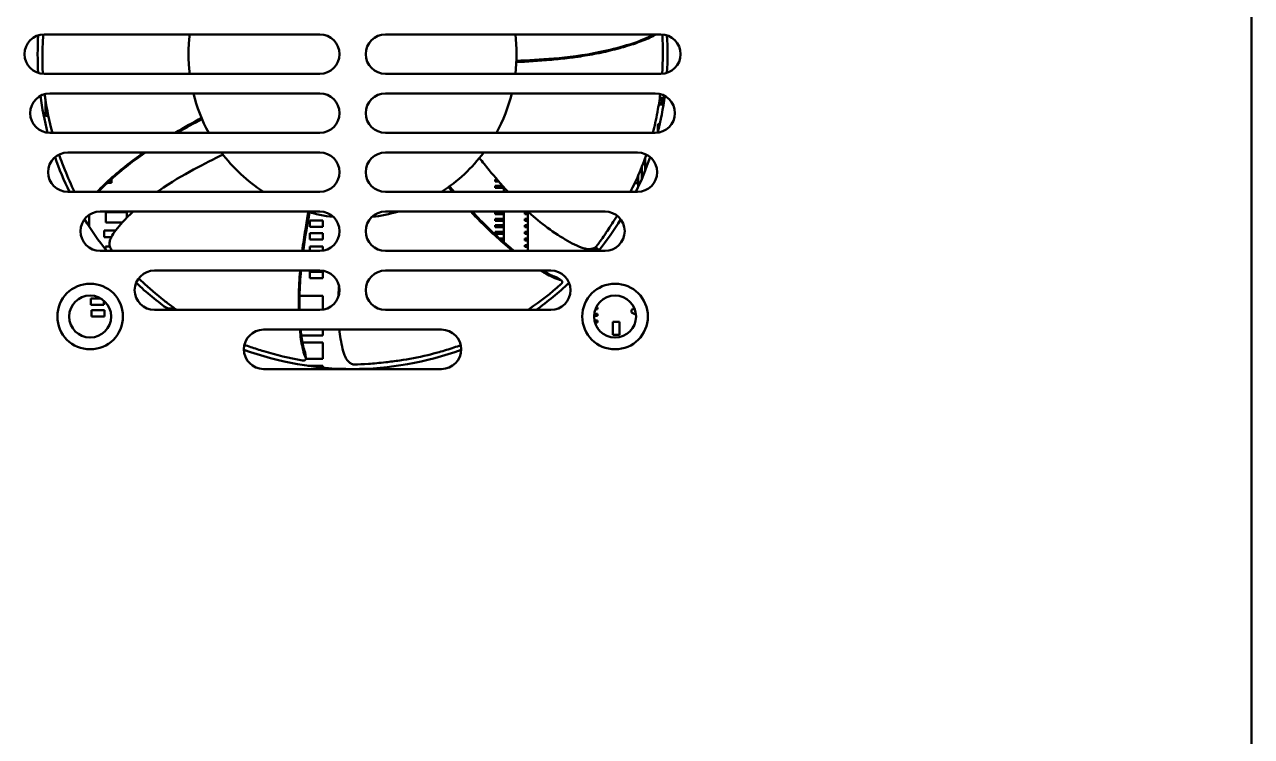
# Model space of a CAD drawing. Header units: millimetres. Extents: x 3412 to 5643, y 891 to 1933.
# Drawn here: x 3942.1 to 4035.6, y 1499.7 to 1553.9 of the extents above; entities that cross this region are included whole.
import ezdxf

# ---------------------------------------------------------------- set-up
doc = ezdxf.new("R2010")
doc.units = ezdxf.units.MM
doc.header["$LTSCALE"] = 1.8
doc.layers.add('외형선(ISO)', color=7, linetype='Continuous', lineweight=50)

msp = doc.modelspace()

# ---------------------------------------------------------------- linework, layer by layer
at = {"layer": '외형선(ISO)'}
for p, q in [((4035.582, 1408.77), (4035.582, 1590.57)), ((3943.582, 1553.17), (3964.582, 1553.17)), ((3969.582, 1553.17), (3990.582, 1553.17)), ((3979.591, 1551.159), (3979.569, 1551.109)), ((3964.582, 1550.17), (3943.582, 1550.17)), ((3990.582, 1550.17), (3969.582, 1550.17)), ((3944.017, 1548.67), (3964.582, 1548.67)), ((3969.582, 1548.67), (3990.147, 1548.67)), ((3943.669, 1548.258), (3943.669, 1548.161)), ((3943.669, 1548.161), (3943.669, 1547.361)), ((3990.772, 1547.828), (3990.411, 1547.828)), ((3990.426, 1547.922), (3990.482, 1547.978)), ((3990.467, 1548.193), (3990.482, 1548.178)), ((3990.482, 1548.178), (3990.482, 1547.978)), ((3990.682, 1548.178), (3990.482, 1548.178)), ((3990.482, 1547.978), (3990.682, 1547.978)), ((3990.486, 1548.328), (3990.832, 1548.328)), ((3990.682, 1548.178), (3990.832, 1548.328)), ((3990.682, 1547.978), (3990.682, 1548.178)), ((3990.682, 1547.978), (3990.78, 1547.879)), ((3990.832, 1548.328), (3990.832, 1548.215)), ((3943.669, 1547.361), (3943.669, 1546.961)), ((3943.669, 1546.961), (3943.9, 1546.961)), ((3955.59, 1546.703), (3955.588, 1546.757)), ((3964.582, 1545.67), (3944.017, 1545.67)), ((3990.147, 1545.67), (3969.582, 1545.67)), ((3990.332, 1545.828), (3990.332, 1546.328)), ((3990.332, 1546.328), (3990.48, 1546.328)), ((3990.332, 1546.328), (3990.452, 1546.208)), ((3990.332, 1545.828), (3990.369, 1545.865)), ((3990.36, 1545.828), (3990.332, 1545.828)), ((3945.373, 1544.17), (3964.582, 1544.17)), ((3969.582, 1544.17), (3988.79, 1544.17)), ((3989.382, 1543.781), (3989.382, 1542.798)), ((3989.132, 1542.194), (3989.132, 1543.113)), ((3948.391, 1541.855), (3948.712, 1541.855)), ((3948.712, 1541.855), (3948.712, 1542.149)), ((3977.955, 1542.12), (3978.055, 1542.12)), ((3977.955, 1541.97), (3977.955, 1542.12)), ((3978.055, 1541.97), (3977.955, 1541.97)), ((3978.088, 1542.12), (3978.055, 1542.12)), ((3978.218, 1541.97), (3978.055, 1541.97)), ((3988.632, 1541.828), (3988.587, 1541.85)), ((3988.632, 1541.946), (3988.632, 1541.828)), ((3988.832, 1541.828), (3988.632, 1541.828)), ((3988.805, 1542.328), (3988.832, 1542.328)), ((3988.832, 1542.389), (3988.832, 1541.524)), ((3964.582, 1541.17), (3945.373, 1541.17)), ((3988.79, 1541.17), (3969.582, 1541.17)), ((3974.482, 1541.571), (3974.429, 1541.557)), ((3977.955, 1541.62), (3978.055, 1541.62)), ((3977.955, 1541.47), (3977.955, 1541.62)), ((3978.055, 1541.47), (3977.955, 1541.47)), ((3978.422, 1541.62), (3978.055, 1541.62)), ((3978.422, 1541.47), (3978.055, 1541.47)), ((3978.462, 1541.62), (3978.422, 1541.62)), ((3978.422, 1541.47), (3978.462, 1541.47)), ((3978.527, 1541.62), (3978.462, 1541.62)), ((3978.462, 1541.47), (3978.565, 1541.47)), ((3978.565, 1541.578), (3978.565, 1541.47)), ((3978.565, 1541.47), (3978.604, 1541.47)), ((3978.604, 1541.17), (3978.604, 1541.533)), ((3947.012, 1539.345), (3946.914, 1539.345)), ((3947.012, 1539.095), (3947.012, 1539.345)), ((3947.012, 1538.595), (3947.012, 1539.095)), ((3947.846, 1539.67), (3964.582, 1539.67)), ((3948.688, 1539.635), (3948.288, 1539.635)), ((3948.288, 1539.635), (3948.288, 1538.835)), ((3949.488, 1539.635), (3948.688, 1539.635)), ((3949.888, 1539.635), (3949.488, 1539.635)), ((3949.888, 1539.213), (3949.888, 1539.635)), ((3963.8, 1539.588), (3963.756, 1539.62)), ((3969.582, 1539.67), (3986.317, 1539.67)), ((3977.955, 1539.62), (3978.055, 1539.62)), ((3977.955, 1539.47), (3977.955, 1539.62)), ((3978.055, 1539.47), (3977.955, 1539.47)), ((3977.955, 1539.12), (3978.055, 1539.12)), ((3977.955, 1538.97), (3977.955, 1539.12)), ((3978.422, 1539.62), (3978.055, 1539.62)), ((3978.422, 1539.47), (3978.055, 1539.47)), ((3978.422, 1539.12), (3978.055, 1539.12)), ((3978.462, 1539.62), (3978.422, 1539.62)), ((3978.422, 1539.47), (3978.462, 1539.47)), ((3978.462, 1539.12), (3978.422, 1539.12)), ((3978.565, 1539.62), (3978.462, 1539.62)), ((3978.462, 1539.47), (3978.565, 1539.47)), ((3978.565, 1539.12), (3978.462, 1539.12)), ((3978.604, 1539.62), (3978.565, 1539.62)), ((3978.565, 1539.62), (3978.565, 1539.47)), ((3978.565, 1539.47), (3978.604, 1539.47)), ((3978.604, 1539.12), (3978.565, 1539.12)), ((3978.565, 1539.12), (3978.565, 1538.97)), ((3978.604, 1537.327), (3978.604, 1539.67)), ((3980.206, 1539.47), (3980.206, 1539.62)), ((3980.443, 1539.62), (3980.206, 1539.62)), ((3980.206, 1539.47), (3980.443, 1539.47)), ((3980.206, 1538.97), (3980.206, 1539.12)), ((3980.443, 1539.12), (3980.206, 1539.12)), ((3980.443, 1539.669), (3980.443, 1536.67)), ((3947.012, 1538.509), (3947.012, 1538.595)), ((3948.408, 1538.22), (3948.158, 1538.22)), ((3948.158, 1538.22), (3948.158, 1537.72)), ((3948.288, 1538.835), (3948.688, 1538.835)), ((3948.908, 1538.22), (3948.408, 1538.22)), ((3948.688, 1538.835), (3949.488, 1538.835)), ((3949.018, 1538.22), (3948.908, 1538.22)), ((3949.488, 1538.835), (3949.528, 1538.835)), ((3964.064, 1538.993), (3963.814, 1538.993)), ((3963.814, 1538.993), (3963.814, 1538.493)), ((3963.814, 1538.493), (3964.064, 1538.493)), ((3964.564, 1538.993), (3964.064, 1538.993)), ((3964.064, 1538.493), (3964.564, 1538.493)), ((3964.814, 1538.993), (3964.564, 1538.993)), ((3964.564, 1538.493), (3964.814, 1538.493)), ((3964.814, 1538.493), (3964.814, 1538.993)), ((3978.055, 1538.97), (3977.955, 1538.97)), ((3977.955, 1538.62), (3978.055, 1538.62)), ((3977.955, 1538.47), (3977.955, 1538.62)), ((3978.055, 1538.47), (3977.955, 1538.47)), ((3977.955, 1538.12), (3978.055, 1538.12)), ((3977.955, 1537.97), (3977.955, 1538.12)), ((3978.422, 1538.97), (3978.055, 1538.97)), ((3978.422, 1538.62), (3978.055, 1538.62)), ((3978.422, 1538.47), (3978.055, 1538.47)), ((3978.422, 1538.12), (3978.055, 1538.12)), ((3978.422, 1538.97), (3978.462, 1538.97)), ((3978.462, 1538.62), (3978.422, 1538.62)), ((3978.422, 1538.47), (3978.462, 1538.47)), ((3978.462, 1538.12), (3978.422, 1538.12)), ((3978.462, 1538.97), (3978.565, 1538.97)), ((3978.565, 1538.62), (3978.462, 1538.62)), ((3978.462, 1538.47), (3978.565, 1538.47)), ((3978.565, 1538.12), (3978.462, 1538.12)), ((3978.565, 1538.97), (3978.604, 1538.97)), ((3978.604, 1538.62), (3978.565, 1538.62)), ((3978.565, 1538.62), (3978.565, 1538.47)), ((3978.565, 1538.47), (3978.604, 1538.47)), ((3978.604, 1538.12), (3978.565, 1538.12)), ((3978.565, 1538.12), (3978.565, 1537.97)), ((3980.206, 1538.97), (3980.443, 1538.97)), ((3980.206, 1538.47), (3980.206, 1538.62)), ((3980.443, 1538.62), (3980.206, 1538.62)), ((3980.206, 1538.47), (3980.443, 1538.47)), ((3980.206, 1537.97), (3980.206, 1538.12)), ((3980.443, 1538.12), (3980.206, 1538.12)), ((3948.158, 1537.72), (3948.408, 1537.72)), ((3948.408, 1537.72), (3948.699, 1537.72)), ((3964.064, 1538.028), (3963.814, 1538.028)), ((3963.814, 1538.028), (3963.814, 1537.528)), ((3963.814, 1537.528), (3964.064, 1537.528)), ((3964.564, 1538.028), (3964.064, 1538.028)), ((3964.064, 1537.528), (3964.564, 1537.528)), ((3964.814, 1538.028), (3964.564, 1538.028)), ((3964.564, 1537.528), (3964.814, 1537.528)), ((3964.814, 1537.528), (3964.814, 1538.028)), ((3978.055, 1537.97), (3977.955, 1537.97)), ((3978.422, 1537.97), (3978.055, 1537.97)), ((3978.175, 1537.62), (3978.174, 1537.62)), ((3978.422, 1537.62), (3978.271, 1537.62)), ((3978.344, 1537.47), (3978.344, 1537.47)), ((3978.422, 1537.97), (3978.462, 1537.97)), ((3978.462, 1537.62), (3978.422, 1537.62)), ((3978.44, 1537.47), (3978.462, 1537.47)), ((3978.462, 1537.97), (3978.565, 1537.97)), ((3978.565, 1537.62), (3978.462, 1537.62)), ((3978.462, 1537.47), (3978.565, 1537.47)), ((3978.565, 1537.97), (3978.604, 1537.97)), ((3978.604, 1537.62), (3978.565, 1537.62)), ((3978.565, 1537.62), (3978.565, 1537.47)), ((3978.565, 1537.47), (3978.604, 1537.47)), ((3980.206, 1537.97), (3980.443, 1537.97)), ((3980.206, 1537.47), (3980.206, 1537.62)), ((3980.443, 1537.62), (3980.206, 1537.62)), ((3980.206, 1537.47), (3980.443, 1537.47)), ((3964.582, 1536.67), (3947.846, 1536.67)), ((3948.494, 1537.012), (3948.244, 1537.012)), ((3948.244, 1537.012), (3948.244, 1536.8)), ((3948.578, 1537.012), (3948.494, 1537.012)), ((3964.064, 1537.012), (3963.814, 1537.012)), ((3963.814, 1537.012), (3963.814, 1536.67)), ((3964.564, 1537.012), (3964.064, 1537.012)), ((3964.814, 1537.012), (3964.564, 1537.012)), ((3964.814, 1536.688), (3964.814, 1537.012)), ((3986.317, 1536.67), (3969.582, 1536.67)), ((3980.206, 1536.97), (3980.206, 1537.12)), ((3980.443, 1537.12), (3980.206, 1537.12)), ((3980.206, 1536.97), (3980.443, 1536.97)), ((3984.804, 1536.844), (3984.804, 1536.67)), ((3985.054, 1536.807), (3985.054, 1536.67)), ((3985.054, 1536.72), (3985.132, 1536.72)), ((3985.132, 1536.72), (3985.132, 1536.806)), ((3985.132, 1536.72), (3985.319, 1536.72)), ((3985.319, 1536.72), (3985.359, 1536.72)), ((3985.359, 1536.72), (3985.654, 1536.72)), ((3985.441, 1536.87), (3985.654, 1536.87)), ((3985.654, 1536.87), (3985.754, 1536.87)), ((3985.754, 1536.72), (3985.654, 1536.72)), ((3985.754, 1536.87), (3985.754, 1536.72)), ((3951.974, 1535.17), (3964.582, 1535.17)), ((3964.064, 1535.082), (3963.814, 1535.082)), ((3963.814, 1535.082), (3963.814, 1534.582)), ((3963.814, 1534.582), (3964.064, 1534.582)), ((3964.564, 1535.082), (3964.064, 1535.082)), ((3964.064, 1534.582), (3964.564, 1534.582)), ((3964.814, 1535.082), (3964.564, 1535.082)), ((3964.564, 1534.582), (3964.814, 1534.582)), ((3964.814, 1534.582), (3964.814, 1535.082)), ((3969.582, 1535.17), (3982.19, 1535.17)), ((3947.376, 1533.05), (3947.126, 1533.05)), ((3947.126, 1533.05), (3947.126, 1532.55)), ((3947.126, 1532.55), (3947.376, 1532.55)), ((3947.876, 1533.05), (3947.376, 1533.05)), ((3947.376, 1532.55), (3947.876, 1532.55)), ((3947.892, 1533.05), (3947.876, 1533.05)), ((3947.876, 1532.55), (3948.126, 1532.55)), ((3948.126, 1532.55), (3948.126, 1532.882)), ((3962.976, 1533.247), (3962.976, 1533.247)), ((3963.156, 1533.247), (3963.039, 1533.247)), ((3964.456, 1533.247), (3963.156, 1533.247)), ((3964.806, 1533.247), (3964.456, 1533.247)), ((3964.806, 1532.187), (3964.806, 1533.247)), ((3947.427, 1532.161), (3947.177, 1532.161)), ((3947.177, 1532.161), (3947.177, 1531.661)), ((3947.177, 1531.661), (3947.427, 1531.661)), ((3947.927, 1532.161), (3947.427, 1532.161)), ((3947.427, 1531.661), (3947.927, 1531.661)), ((3948.177, 1532.161), (3947.927, 1532.161)), ((3947.927, 1531.661), (3948.177, 1531.661)), ((3948.177, 1531.661), (3948.177, 1532.161)), ((3964.582, 1532.17), (3951.974, 1532.17)), ((3982.19, 1532.17), (3969.582, 1532.17)), ((3980.443, 1532.171), (3980.443, 1532.17)), ((3985.483, 1531.72), (3985.654, 1531.72)), ((3985.494, 1531.87), (3985.654, 1531.87)), ((3985.579, 1532.22), (3985.654, 1532.22)), ((3985.643, 1532.37), (3985.654, 1532.37)), ((3985.654, 1532.37), (3985.754, 1532.37)), ((3985.754, 1532.22), (3985.654, 1532.22)), ((3985.654, 1531.87), (3985.754, 1531.87)), ((3985.754, 1531.72), (3985.654, 1531.72)), ((3985.754, 1532.37), (3985.754, 1532.22)), ((3985.754, 1531.87), (3985.754, 1531.72)), ((3988.557, 1532.29), (3988.332, 1532.178)), ((3988.332, 1531.978), (3988.332, 1532.178)), ((3988.632, 1531.828), (3988.332, 1531.978)), ((3988.632, 1532.065), (3988.632, 1531.828)), ((3988.674, 1531.828), (3988.632, 1531.828)), ((3960.299, 1530.67), (3973.864, 1530.67)), ((3964.806, 1530.219), (3964.806, 1530.67)), ((3985.51, 1531.37), (3985.654, 1531.37)), ((3985.546, 1531.22), (3985.654, 1531.22)), ((3985.654, 1531.37), (3985.754, 1531.37)), ((3985.754, 1531.22), (3985.654, 1531.22)), ((3985.696, 1530.87), (3985.754, 1530.87)), ((3985.754, 1531.37), (3985.754, 1531.22)), ((3985.754, 1530.87), (3985.754, 1530.777)), ((3987.424, 1531.268), (3986.924, 1531.268)), ((3986.924, 1531.268), (3986.924, 1531.018)), ((3986.924, 1531.018), (3986.924, 1530.518)), ((3987.424, 1531.018), (3987.424, 1531.268)), ((3987.424, 1530.518), (3987.424, 1531.018)), ((3963.111, 1530.219), (3963.111, 1530.219)), ((3963.177, 1530.219), (3964.456, 1530.219)), ((3963.188, 1529.691), (3963.187, 1529.691)), ((3964.456, 1529.691), (3963.259, 1529.691)), ((3964.456, 1530.219), (3964.806, 1530.219)), ((3964.806, 1529.691), (3964.456, 1529.691)), ((3964.806, 1528.441), (3964.806, 1529.691)), ((3986.924, 1530.518), (3986.924, 1530.268)), ((3986.924, 1530.268), (3987.424, 1530.268)), ((3987.424, 1530.268), (3987.424, 1530.518)), ((3963.514, 1528.441), (3964.456, 1528.441)), ((3964.456, 1527.913), (3963.675, 1527.913)), ((3964.456, 1528.441), (3964.806, 1528.441)), ((3964.806, 1527.913), (3964.456, 1527.913)), ((3964.806, 1527.778), (3964.806, 1527.913)), ((3973.864, 1527.67), (3960.299, 1527.67))]:
    msp.add_line(p, q, dxfattribs=at)
for centre, radius in [((3947.082, 1531.67), 2.5), ((3987.082, 1531.67), 2.5), ((3947.082, 1531.67), 1.6), ((3987.082, 1531.67), 1.6)]:
    msp.add_circle(centre, radius, dxfattribs=at)
for centre, radius, start, end in [((3943.582, 1551.67), 1.5, 90, 270), ((3967.082, 1551.67), 24, 176.58758, 183.41242), ((3967.082, 1551.67), 12.5, 173.1079, 186.8921), ((3964.582, 1551.67), 1.5, 270, 90), ((3969.582, 1551.67), 1.5, 90, 270), ((3967.082, 1551.67), 12.5, 353.1079, 6.8921), ((3990.582, 1551.67), 1.5, 270, 90), ((3967.082, 1551.67), 24, 356.58758, 3.41242), ((3944.017, 1547.17), 1.5, 90, 270), ((3967.082, 1551.67), 24, 187.6273, 194.45213), ((3967.082, 1551.67), 12.5, 193.88654, 208.6854), ((3964.582, 1547.17), 1.5, 270, 90), ((3969.582, 1547.17), 1.5, 90, 270), ((3967.082, 1551.67), 12.5, 331.3146, 346.11346), ((3990.147, 1547.17), 1.5, 270, 90), ((3967.082, 1551.67), 24, 345.54787, 352.3727), ((3945.373, 1542.67), 1.5, 90, 270), ((3967.082, 1551.67), 24, 199.10589, 205.94448), ((3967.082, 1551.67), 12.5, 216.8699, 237.14012), ((3964.582, 1542.67), 1.5, 270, 90), ((3969.582, 1542.67), 1.5, 90, 270), ((3967.082, 1551.67), 12.5, 302.85988, 323.1301), ((3967.082, 1551.67), 24, 334.05552, 340.8941), ((3988.79, 1542.67), 1.5, 270, 90), ((3947.846, 1538.17), 1.5, 90, 270), ((3967.082, 1551.67), 24, 211.64997, 218.68219), ((3967.082, 1551.67), 12.5, 253.73979, 263.26708), ((3964.582, 1538.17), 1.5, 270, 90), ((3969.582, 1538.17), 1.5, 90, 270), ((3967.082, 1551.67), 12.5, 276.73292, 286.26021), ((3967.082, 1551.67), 24, 321.31781, 328.35003), ((3986.317, 1538.17), 1.5, 270, 90), ((3951.974, 1533.67), 1.5, 90, 270), ((3964.582, 1533.67), 1.5, 270, 90), ((3969.582, 1533.67), 1.5, 90, 270), ((3982.19, 1533.67), 1.5, 270, 90), ((3967.082, 1551.67), 24, 226.57983, 234.34091), ((3967.082, 1551.67), 24, 305.65909, 313.42017), ((3953.283, 1533.269), 1, 233.13299, 283.4037), ((3960.299, 1529.17), 1.5, 90, 270), ((3973.864, 1529.17), 1.5, 270, 90), ((3967.082, 1551.67), 24, 249.81284, 290.18716)]:
    msp.add_arc(centre, radius, start, end, dxfattribs=at)
for points, knots in [([(3943.51, 1553.168), (3943.466, 1552.543), (3943.44, 1551.875), (3943.446, 1551.183), (3943.448, 1550.893), (3943.456, 1550.598), (3943.47, 1550.3), (3943.472, 1550.258), (3943.474, 1550.216), (3943.476, 1550.174)], [0.1997087, 0.1997087, 0.1997087, 0.1997087, 0.2692794, 0.2692794, 0.2692794, 0.2984716, 0.2984716, 0.2984716, 0.302598, 0.302598, 0.302598, 0.302598]), ([(3979.567, 1551.06), (3980.374, 1551.096), (3981.254, 1551.149), (3982.228, 1551.237), (3982.293, 1551.243), (3982.358, 1551.249), (3982.424, 1551.255), (3982.856, 1551.296), (3983.306, 1551.344), (3983.782, 1551.405), (3983.886, 1551.418), (3983.991, 1551.432), (3984.097, 1551.447), (3984.551, 1551.509), (3985.028, 1551.585), (3985.527, 1551.681), (3985.68, 1551.71), (3985.835, 1551.742), (3985.991, 1551.774), (3986.466, 1551.874), (3986.956, 1551.991), (3987.435, 1552.122), (3987.63, 1552.175), (3987.824, 1552.231), (3988.013, 1552.288), (3988.44, 1552.417), (3988.848, 1552.555), (3989.207, 1552.696), (3989.395, 1552.77), (3989.57, 1552.845), (3989.728, 1552.921), (3989.905, 1553.004), (3990.061, 1553.087), (3990.196, 1553.17)], [0.0021605, 0.0021605, 0.0021605, 0.0021605, 0.2694804, 0.2694804, 0.2694804, 0.2872575, 0.2872575, 0.2872575, 0.4042977, 0.4042977, 0.4042977, 0.429806, 0.429806, 0.429806, 0.5389515, 0.5389515, 0.5389515, 0.5723545, 0.5723545, 0.5723545, 0.6736146, 0.6736146, 0.6736146, 0.714903, 0.714903, 0.714903, 0.8083131, 0.8083131, 0.8083131, 0.8574515, 0.8574515, 0.8574515, 0.912142, 0.912142, 0.912142, 0.912142]), ([(3979.591, 1551.159), (3980.446, 1551.188), (3982.317, 1551.293), (3985.802, 1551.686), (3989.004, 1552.6), (3989.896, 1553.099), (3990.001, 1553.17)], [0, 0, 0, 0, 0.2857143, 0.5714286, 0.8571429, 0.9052826, 0.9052826, 0.9052826, 0.9052826]), ([(3943.62, 1548.617), (3943.632, 1548.516), (3943.646, 1548.416), (3943.661, 1548.316), (3943.786, 1547.445), (3943.968, 1546.561), (3944.208, 1545.67)], [0.35258621, 0.35258621, 0.35258621, 0.35258621, 0.36209694, 0.36209694, 0.36209694, 0.4445599, 0.4445599, 0.4445599, 0.4445599]), ([(3989.963, 1545.67), (3990.095, 1546.179), (3990.212, 1546.699), (3990.311, 1547.23), (3990.315, 1547.25), (3990.319, 1547.271), (3990.323, 1547.291), (3990.403, 1547.728), (3990.472, 1548.171), (3990.528, 1548.621)], [0.39874139, 0.39874139, 0.39874139, 0.39874139, 0.44694681, 0.44694681, 0.44694681, 0.44879895, 0.44879895, 0.44879895, 0.48839956, 0.48839956, 0.48839956, 0.48839956]), ([(3944.715, 1544.018), (3944.793, 1543.793), (3944.874, 1543.569), (3944.959, 1543.344), (3945.023, 1543.175), (3945.089, 1543.005), (3945.157, 1542.836), (3945.381, 1542.279), (3945.627, 1541.723), (3945.895, 1541.17)], [0.49541168, 0.49541168, 0.49541168, 0.49541168, 0.51611879, 0.51611879, 0.51611879, 0.53173958, 0.53173958, 0.53173958, 0.58319542, 0.58319542, 0.58319542, 0.58319542]), ([(3951.183, 1544.17), (3950.83, 1543.925), (3949.606, 1543.036), (3948.276, 1541.878), (3947.614, 1541.17)], [0.4738672, 0.4738672, 0.4738672, 0.4738672, 0.5723545, 0.8058148, 0.8058148, 0.8058148, 0.8058148]), ([(3951.298, 1544.17), (3950.924, 1543.915), (3949.689, 1543.027), (3948.342, 1541.857), (3947.708, 1541.17)], [0.4656567, 0.4656567, 0.4656567, 0.4656567, 0.5714286, 0.8052279, 0.8052279, 0.8052279, 0.8052279]), ([(3957.206, 1544.007), (3956.515, 1543.682), (3955.017, 1542.927), (3953.24, 1541.91), (3952.244, 1541.197), (3952.207, 1541.17)], [0.0041294, 0.0041294, 0.0041294, 0.0041294, 0.2593738, 0.5187477, 0.5290038, 0.5290038, 0.5290038, 0.5290038]), ([(3976.75, 1543.747), (3976.982, 1543.451), (3977.639, 1542.639), (3978.395, 1541.752), (3978.935, 1541.17)], [0.0041294, 0.0041294, 0.0041294, 0.0041294, 0.1296869, 0.3381862, 0.3381862, 0.3381862, 0.3381862]), ([(3988.256, 1541.17), (3988.37, 1541.392), (3988.481, 1541.62), (3988.59, 1541.853), (3988.624, 1541.925), (3988.658, 1541.998), (3988.691, 1542.071), (3988.937, 1542.612), (3989.166, 1543.178), (3989.376, 1543.764), (3989.405, 1543.846), (3989.434, 1543.928), (3989.462, 1544.011)], [0.2434371, 0.2434371, 0.2434371, 0.2434371, 0.2692794, 0.2692794, 0.2692794, 0.277298, 0.277298, 0.277298, 0.3365992, 0.3365992, 0.3365992, 0.3448954, 0.3448954, 0.3448954, 0.3448954]), ([(3950.361, 1539.67), (3950.299, 1539.613), (3950.014, 1539.345), (3949.322, 1538.643), (3948.868, 1538.052), (3948.688, 1537.699)], [0.6957463, 0.6957463, 0.6957463, 0.6957463, 0.713278, 0.7781215, 0.9078075, 0.9078075, 0.9078075, 0.9078075]), ([(3963.709, 1539.634), (3963.632, 1539.21), (3963.475, 1538.274), (3963.318, 1537.245), (3963.244, 1536.67)], [0.0021605, 0.0021605, 0.0021605, 0.0021605, 0.144709, 0.2996199, 0.2996199, 0.2996199, 0.2996199]), ([(3963.8, 1539.588), (3963.638, 1538.748), (3963.475, 1537.791), (3963.327, 1536.707), (3963.322, 1536.67)], [0, 0, 0, 0, 0.2857143, 0.2958563, 0.2958563, 0.2958563, 0.2958563]), ([(3976.081, 1539.67), (3976.116, 1539.633), (3976.151, 1539.596), (3976.187, 1539.558), (3976.231, 1539.512), (3976.276, 1539.465), (3976.321, 1539.418), (3976.624, 1539.105), (3976.943, 1538.782), (3977.287, 1538.448), (3977.684, 1538.063), (3978.114, 1537.664), (3978.591, 1537.256), (3978.708, 1537.155), (3978.828, 1537.055), (3978.95, 1536.954), (3979.065, 1536.859), (3979.181, 1536.765), (3979.3, 1536.67)], [0.2556617, 0.2556617, 0.2556617, 0.2556617, 0.2697667, 0.2697667, 0.2697667, 0.2872575, 0.2872575, 0.2872575, 0.4042563, 0.4042563, 0.4042563, 0.5391983, 0.5391983, 0.5391983, 0.5723545, 0.5723545, 0.5723545, 0.6033882, 0.6033882, 0.6033882, 0.6033882]), ([(3976.188, 1539.67), (3976.254, 1539.6), (3977.036, 1538.774), (3978.049, 1537.761), (3979.256, 1536.784), (3979.399, 1536.67)], [0.2592168, 0.2592168, 0.2592168, 0.2592168, 0.2857143, 0.5714286, 0.6092121, 0.6092121, 0.6092121, 0.6092121]), ([(3980.441, 1539.67), (3980.469, 1539.645), (3980.928, 1539.231), (3981.923, 1538.413), (3983.501, 1537.361), (3984.411, 1536.944), (3984.795, 1536.847)], [0.5105003, 0.5105003, 0.5105003, 0.5105003, 0.5187477, 0.6484346, 0.7781215, 0.9078081, 0.9078081, 0.9078081, 0.9078081]), ([(3985.68, 1537.042), (3985.845, 1537.262), (3986.054, 1537.553), (3986.294, 1537.904), (3986.359, 1537.998), (3986.426, 1538.097), (3986.495, 1538.2), (3986.724, 1538.543), (3986.976, 1538.93), (3987.236, 1539.355)], [0.0235297, 0.0235297, 0.0235297, 0.0235297, 0.0897598, 0.0897598, 0.0897598, 0.1076173, 0.1076173, 0.1076173, 0.167016, 0.167016, 0.167016, 0.167016]), ([(3948.682, 1536.793), (3948.669, 1536.808), (3948.656, 1536.826), (3948.644, 1536.846), (3948.63, 1536.871), (3948.616, 1536.9), (3948.603, 1536.933), (3948.583, 1536.985), (3948.568, 1537.046), (3948.56, 1537.114), (3948.551, 1537.196), (3948.555, 1537.285), (3948.573, 1537.376), (3948.583, 1537.427), (3948.597, 1537.477), (3948.614, 1537.527), (3948.635, 1537.585), (3948.66, 1537.643), (3948.688, 1537.699)], [-0.1144011, -0.1144011, -0.1144011, -0.1144011, -0.1023864, -0.1023864, -0.1023864, -0.0876629, -0.0876629, -0.0876629, -0.0637877, -0.0637877, -0.0637877, -0.0348065, -0.0348065, -0.0348065, -0.0188604, -0.0188604, -0.0188604, 0, 0, 0, 0]), ([(3985.68, 1537.042), (3985.668, 1537.026), (3985.654, 1537.01), (3985.636, 1536.993), (3985.615, 1536.974), (3985.59, 1536.954), (3985.561, 1536.934), (3985.515, 1536.903), (3985.459, 1536.874), (3985.394, 1536.852), (3985.316, 1536.825), (3985.229, 1536.809), (3985.135, 1536.806), (3985.084, 1536.805), (3985.032, 1536.807), (3984.98, 1536.813), (3984.918, 1536.82), (3984.856, 1536.831), (3984.795, 1536.847)], [-0.1144011, -0.1144011, -0.1144011, -0.1144011, -0.1023864, -0.1023864, -0.1023864, -0.0876629, -0.0876629, -0.0876629, -0.0637877, -0.0637877, -0.0637877, -0.0348065, -0.0348065, -0.0348065, -0.0188527, -0.0188527, -0.0188527, 0, 0, 0, 0]), ([(3950.781, 1534.579), (3950.875, 1534.49), (3950.971, 1534.399), (3951.07, 1534.307), (3951.57, 1533.843), (3952.124, 1533.359), (3952.725, 1532.887), (3952.954, 1532.708), (3953.189, 1532.53), (3953.431, 1532.356), (3953.517, 1532.293), (3953.604, 1532.231), (3953.692, 1532.17)], [0.1772795, 0.1772795, 0.1772795, 0.1772795, 0.1924197, 0.1924197, 0.1924197, 0.2692794, 0.2692794, 0.2692794, 0.2984715, 0.2984715, 0.2984715, 0.3088902, 0.3088902, 0.3088902, 0.3088902]), ([(3963.082, 1535.17), (3963.08, 1535.157), (3963.028, 1534.547), (3962.968, 1533.574), (3962.971, 1532.521), (3962.979, 1532.17)], [0.4266867, 0.4266867, 0.4266867, 0.4266867, 0.429806, 0.5723545, 0.6435137, 0.6435137, 0.6435137, 0.6435137]), ([(3963.147, 1535.17), (3963.091, 1534.566), (3963.03, 1533.602), (3963.033, 1532.527), (3963.041, 1532.17)], [0.4245132, 0.4245132, 0.4245132, 0.4245132, 0.5714286, 0.6446798, 0.6446798, 0.6446798, 0.6446798]), ([(3981.412, 1535.17), (3981.503, 1535.115), (3981.592, 1535.062), (3981.679, 1535.012), (3981.854, 1534.911), (3982.021, 1534.821), (3982.179, 1534.744), (3982.408, 1534.632), (3982.614, 1534.547), (3982.797, 1534.49), (3982.835, 1534.478), (3982.871, 1534.468), (3982.906, 1534.459)], [0.7839513, 0.7839513, 0.7839513, 0.7839513, 0.8083244, 0.8083244, 0.8083244, 0.8574515, 0.8574515, 0.8574515, 0.9287258, 0.9287258, 0.9287258, 0.9432922, 0.9432922, 0.9432922, 0.9432922]), ([(3981.54, 1535.17), (3981.753, 1535.045), (3982.13, 1534.842), (3982.448, 1534.715), (3982.577, 1534.676)], [0.796705, 0.796705, 0.796705, 0.796705, 0.8571429, 0.9095744, 0.9095744, 0.9095744, 0.9095744]), ([(3982.662, 1534.638), (3982.659, 1534.639), (3982.656, 1534.641), (3982.63, 1534.656), (3982.604, 1534.667), (3982.577, 1534.676)], [0.03858681, 0.03858681, 0.03858681, 0.03858681, 0.039422033, 0.039422033, 0.046002594, 0.046002594, 0.046002594, 0.046002594]), ([(3982.906, 1534.459), (3982.927, 1534.453), (3982.946, 1534.446), (3982.963, 1534.437), (3982.978, 1534.429), (3982.991, 1534.421), (3983.003, 1534.411), (3983.014, 1534.402), (3983.024, 1534.393), (3983.032, 1534.382), (3983.039, 1534.374), (3983.044, 1534.366), (3983.048, 1534.357), (3983.053, 1534.346), (3983.057, 1534.335), (3983.058, 1534.323), (3983.059, 1534.315), (3983.059, 1534.308), (3983.059, 1534.3), (3983.058, 1534.282), (3983.054, 1534.264), (3983.047, 1534.246), (3983.046, 1534.243), (3983.045, 1534.24), (3983.044, 1534.238), (3983.038, 1534.225), (3983.03, 1534.212), (3983.022, 1534.199), (3983.019, 1534.195), (3983.016, 1534.191), (3983.013, 1534.187), (3983.004, 1534.175), (3982.995, 1534.164), (3982.984, 1534.153), (3982.975, 1534.143), (3982.965, 1534.133), (3982.954, 1534.124)], [-0.05272564, -0.05272564, -0.05272564, -0.05272564, -0.04610794, -0.04610794, -0.04610794, -0.04053624, -0.04053624, -0.04053624, -0.03539325, -0.03539325, -0.03539325, -0.03154828, -0.03154828, -0.03154828, -0.026611, -0.026611, -0.026611, -0.02358994, -0.02358994, -0.02358994, -0.01655135, -0.01655135, -0.01655135, -0.01551398, -0.01551398, -0.01551398, -0.01049376, -0.01049376, -0.01049376, -0.00888734, -0.00888734, -0.00888734, -0.00421652, -0.00421652, -0.00421652, 0, 0, 0, 0]), ([(3966.047, 1533.992), (3966.038, 1533.874), (3966.021, 1533.612), (3966.009, 1533.342), (3966.004, 1533.193)], [0.49179375, 0.49179375, 0.49179375, 0.49179375, 0.51874767, 0.55073728, 0.55073728, 0.55073728, 0.55073728]), ([(3980.442, 1532.17), (3980.485, 1532.2), (3980.529, 1532.23), (3980.573, 1532.26), (3981.386, 1532.825), (3982.183, 1533.447), (3982.954, 1534.124)], [0.52718515, 0.52718515, 0.52718515, 0.52718515, 0.53173958, 0.53173958, 0.53173958, 0.61656322, 0.61656322, 0.61656322, 0.61656322]), ([(3963.063, 1530.67), (3963.11, 1530.164), (3963.218, 1529.395), (3963.39, 1528.806), (3963.476, 1528.6), (3963.491, 1528.567)], [0.7473304, 0.7473304, 0.7473304, 0.7473304, 0.8574515, 0.9287258, 0.9431358, 0.9431358, 0.9431358, 0.9431358]), ([(3963.126, 1530.67), (3963.172, 1530.194), (3963.267, 1529.548), (3963.406, 1529.085), (3963.456, 1528.96)], [0.7504525, 0.7504525, 0.7504525, 0.7504525, 0.8571429, 0.9095744, 0.9095744, 0.9095744, 0.9095744]), ([(3966.077, 1530.67), (3966.102, 1530.433), (3966.207, 1529.611), (3966.373, 1528.94), (3966.536, 1528.579)], [0.7272111, 0.7272111, 0.7272111, 0.7272111, 0.7781215, 0.9078074, 0.9078074, 0.9078074, 0.9078074]), ([(3958.839, 1529.513), (3959.154, 1529.397), (3959.474, 1529.287), (3959.798, 1529.183), (3959.97, 1529.127), (3960.144, 1529.073), (3960.318, 1529.021), (3961.267, 1528.736), (3962.25, 1528.501), (3963.26, 1528.321)], [0.4867491, 0.4867491, 0.4867491, 0.4867491, 0.5161188, 0.5161188, 0.5161188, 0.5317396, 0.5317396, 0.5317396, 0.6165632, 0.6165632, 0.6165632, 0.6165632]), ([(3963.48, 1528.869), (3963.479, 1528.873), (3963.479, 1528.876), (3963.474, 1528.906), (3963.467, 1528.933), (3963.456, 1528.96)], [0.038590142, 0.038590142, 0.038590142, 0.038590142, 0.039425037, 0.039425037, 0.046009901, 0.046009901, 0.046009901, 0.046009901]), ([(3967.241, 1528.008), (3967.516, 1528.017), (3967.875, 1528.033), (3968.3, 1528.063), (3968.686, 1528.091), (3969.126, 1528.13), (3969.606, 1528.185), (3969.944, 1528.223), (3970.301, 1528.27), (3970.673, 1528.326), (3971.348, 1528.427), (3972.072, 1528.559), (3972.816, 1528.735), (3973.098, 1528.802), (3973.384, 1528.875), (3973.671, 1528.955), (3974.046, 1529.06), (3974.424, 1529.177), (3974.803, 1529.306), (3974.978, 1529.366), (3975.153, 1529.429), (3975.329, 1529.494)], [0.0235297, 0.0235297, 0.0235297, 0.0235297, 0.0897598, 0.0897598, 0.0897598, 0.1500073, 0.1500073, 0.1500073, 0.1924199, 0.1924199, 0.1924199, 0.2692794, 0.2692794, 0.2692794, 0.2984716, 0.2984716, 0.2984716, 0.3365992, 0.3365992, 0.3365992, 0.3542344, 0.3542344, 0.3542344, 0.3542344]), ([(3963.491, 1528.567), (3963.5, 1528.547), (3963.506, 1528.528), (3963.51, 1528.509), (3963.514, 1528.493), (3963.515, 1528.477), (3963.515, 1528.461), (3963.515, 1528.447), (3963.514, 1528.433), (3963.511, 1528.42), (3963.508, 1528.411), (3963.505, 1528.402), (3963.501, 1528.393), (3963.496, 1528.382), (3963.489, 1528.372), (3963.48, 1528.363), (3963.479, 1528.361), (3963.477, 1528.36), (3963.475, 1528.358), (3963.471, 1528.355), (3963.467, 1528.352), (3963.463, 1528.348), (3963.449, 1528.338), (3963.432, 1528.329), (3963.413, 1528.324), (3963.41, 1528.323), (3963.407, 1528.322), (3963.405, 1528.322), (3963.391, 1528.318), (3963.376, 1528.316), (3963.361, 1528.315), (3963.356, 1528.314), (3963.351, 1528.314), (3963.346, 1528.314), (3963.332, 1528.313), (3963.317, 1528.314), (3963.301, 1528.315), (3963.288, 1528.316), (3963.274, 1528.318), (3963.26, 1528.321)], [-0.05272564, -0.05272564, -0.05272564, -0.05272564, -0.04610794, -0.04610794, -0.04610794, -0.04052275, -0.04052275, -0.04052275, -0.03539285, -0.03539285, -0.03539285, -0.03154828, -0.03154828, -0.03154828, -0.02661802, -0.02661802, -0.02661802, -0.02560076, -0.02560076, -0.02560076, -0.02358994, -0.02358994, -0.02358994, -0.016522, -0.016522, -0.016522, -0.01551398, -0.01551398, -0.01551398, -0.01049461, -0.01049461, -0.01049461, -0.00888734, -0.00888734, -0.00888734, -0.00421974, -0.00421974, -0.00421974, 0, 0, 0, 0]), ([(3967.241, 1528.008), (3967.221, 1528.008), (3967.199, 1528.009), (3967.176, 1528.013), (3967.147, 1528.017), (3967.116, 1528.024), (3967.083, 1528.034), (3967.029, 1528.052), (3966.972, 1528.077), (3966.914, 1528.114), (3966.844, 1528.158), (3966.777, 1528.216), (3966.717, 1528.288), (3966.684, 1528.327), (3966.653, 1528.369), (3966.625, 1528.413), (3966.592, 1528.466), (3966.562, 1528.522), (3966.536, 1528.579)], [-0.1144011, -0.1144011, -0.1144011, -0.1144011, -0.1023864, -0.1023864, -0.1023864, -0.0876629, -0.0876629, -0.0876629, -0.0637877, -0.0637877, -0.0637877, -0.0348065, -0.0348065, -0.0348065, -0.0188596, -0.0188596, -0.0188596, 0, 0, 0, 0])]:
    msp.add_open_spline(points, degree=3, knots=knots, dxfattribs=at)
for points in [[(3990.675, 1550.173), (3990.736, 1551.143), (3990.744, 1552.135), (3990.696, 1553.14)], [(3990.694, 1553.166), (3990.695, 1553.157), (3990.696, 1553.149), (3990.696, 1553.14)], [(3955.568, 1546.802), (3954.944, 1546.467), (3954.279, 1546.096), (3953.556, 1545.67)], [(3955.59, 1546.703), (3955.005, 1546.397), (3954.382, 1546.057), (3953.713, 1545.67)], [(3974.389, 1541.529), (3974.492, 1541.411), (3974.597, 1541.291), (3974.704, 1541.17)], [(3974.482, 1541.571), (3974.594, 1541.44), (3974.709, 1541.306), (3974.828, 1541.17)], [(3948.682, 1536.793), (3948.715, 1536.754), (3948.75, 1536.713), (3948.787, 1536.67)], [(3982.662, 1534.638), (3982.774, 1534.568), (3982.887, 1534.496), (3982.996, 1534.417)], [(3963.48, 1528.869), (3963.495, 1528.738), (3963.509, 1528.605), (3963.515, 1528.471)]]:
    msp.add_open_spline(points, degree=3, dxfattribs=at)

doc.saveas('drawing.dxf')
